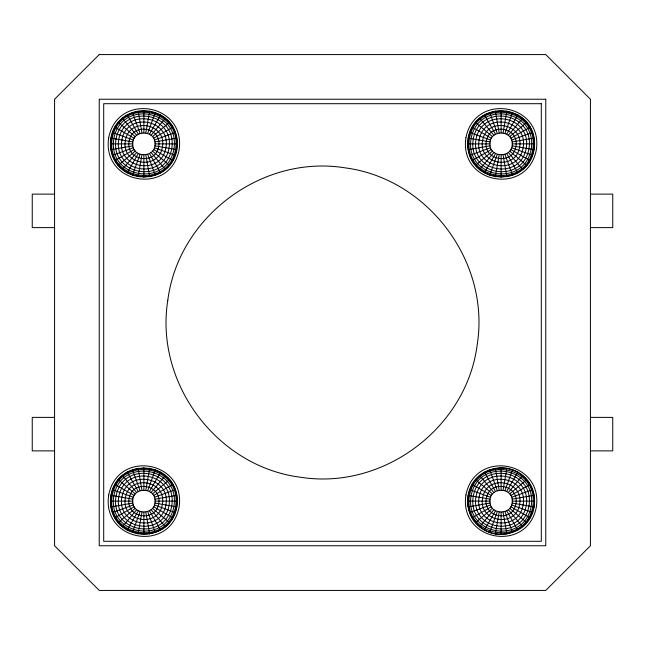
<?xml version="1.0" encoding="UTF-8"?>
<svg xmlns="http://www.w3.org/2000/svg" width="645" height="645" viewBox="0 0 645 645"><rect width="100%" height="100%" fill="white"/><g stroke="black" fill="none" stroke-linecap="round" stroke-linejoin="round"><path stroke-width="0.97" d="M110.392 143.883C111.295 99.87 176.48 99.87 177.375 143.883C176.48 187.905 111.295 187.905 110.392 143.883L132.725 143.883C132.096 129.508 155.671 129.508 155.05 143.883C155.671 158.259 132.096 158.259 132.725 143.883M110.392 501.117C111.295 457.095 176.48 457.095 177.375 501.117C176.48 545.13 111.295 545.13 110.392 501.117L132.725 501.117C132.096 515.492 155.671 515.492 155.05 501.117C155.671 486.741 132.096 486.741 132.725 501.117M467.625 143.883C468.52 99.87 533.705 99.87 534.608 143.883C533.705 187.905 468.52 187.905 467.625 143.883L489.95 143.883C489.329 129.508 512.904 129.508 512.275 143.883C512.904 158.259 489.329 158.259 489.95 143.883M467.625 501.117C468.52 457.095 533.713 457.095 534.608 501.117C533.705 545.13 468.52 545.13 467.625 501.117L489.95 501.117C489.329 515.492 512.904 515.492 512.275 501.117C512.904 486.741 489.329 486.741 489.95 501.117M138.07 176.867L141.948 154.881M145.826 132.894L149.696 110.9M138.07 534.1L141.948 512.106M145.826 490.119L149.696 468.133M495.304 176.867L499.174 154.881M503.052 132.894L506.93 110.9M495.304 534.1L499.174 512.106M503.052 490.119L506.93 468.133M132.427 175.351L140.07 154.373M147.705 133.394L155.34 112.415M132.427 532.585L140.07 511.606M147.705 490.627L155.34 469.649M489.66 175.351L497.295 154.373M504.93 133.394L512.573 112.415M512.573 469.649L504.93 490.627M489.66 532.585L497.295 511.606M127.138 172.884L138.304 153.55M149.463 134.216L160.629 114.883M127.138 530.117L138.304 510.784M149.463 491.45L160.629 472.116M484.371 172.884L495.537 153.55M517.862 114.883L506.696 134.216M484.371 530.117L495.537 510.784M506.696 491.45L517.862 472.116M479.59 169.538L493.941 152.438M522.644 118.228L508.292 135.329M479.59 526.772L493.941 509.671M522.644 475.462L508.292 492.562M122.356 169.538L136.708 152.438M151.059 135.329L165.41 118.228M122.356 526.772L136.708 509.671M151.059 492.562L165.41 475.462M118.228 165.41L135.329 151.059M152.438 136.708L169.538 122.356M475.462 165.41L492.562 151.059M509.671 136.708L526.772 122.356M135.329 508.292L118.228 522.644M152.438 493.941L169.538 479.59M475.462 522.644L492.562 508.292M509.671 493.941L526.514 479.807C553.837 513.759 504.406 555.232 475.72 522.426C448.396 488.475 497.827 447.001 526.514 479.807M114.883 160.629L134.216 149.463M153.55 138.304L172.884 127.138M530.117 127.138L510.784 138.304M472.116 160.629L491.45 149.463M114.883 517.862L134.216 506.696M153.55 495.537L172.884 484.371M472.116 517.862L491.45 506.696M510.784 495.537L530.117 484.371M112.415 155.34L133.394 147.705M154.373 140.07L175.351 132.427M469.649 155.34L490.627 147.705M511.606 140.07L532.585 132.427M112.415 512.573L133.394 504.93M175.351 489.66L154.373 497.295M469.649 512.573L490.627 504.93M511.606 497.295L532.585 489.66M110.9 149.696L132.894 145.826M154.881 141.948L176.867 138.07M468.133 149.696L490.119 145.826M512.106 141.948L534.1 138.07M110.9 506.93L132.894 503.052M154.881 499.174L176.867 495.304M468.133 506.93L490.119 503.052M512.106 499.174L534.1 495.304M155.05 143.883L177.375 143.883M512.275 143.883L534.608 143.883M54.575 194.121L32.25 194.121L32.25 227.612L54.575 227.612M590.425 194.121L612.75 194.121L612.75 227.612L590.425 227.612M54.575 417.388L32.25 417.388L32.25 450.879L54.575 450.879M590.425 417.388L612.75 417.388L612.75 450.879L590.425 450.879M155.05 501.117L177.375 501.117M512.275 501.117L534.608 501.117M468.133 138.07L490.119 141.948M512.106 145.826L534.1 149.696M110.9 138.07L132.894 141.948M154.881 145.826L176.867 149.696M468.133 495.304L490.119 499.174M512.106 503.052L534.1 506.93M110.9 495.304L132.894 499.174M154.881 503.052L176.867 506.93M469.649 132.427L490.627 140.07M511.606 147.705L532.585 155.34M112.415 132.427L133.394 140.07M154.373 147.705L175.351 155.34M469.649 489.66L490.627 497.295M532.585 512.573L511.606 504.93M112.415 489.66L133.394 497.295M154.373 504.93L175.351 512.573M472.116 127.138L491.45 138.304M510.784 149.463L530.117 160.629M114.883 127.138L134.216 138.304M153.55 149.463L172.884 160.629M530.117 517.862L510.784 506.696M472.116 484.371L491.45 495.537M114.883 484.371L134.216 495.537M153.55 506.696L172.884 517.862M475.462 122.356L492.562 136.708M509.671 151.059L526.772 165.41M118.228 122.356L135.329 136.708M152.438 151.059L169.538 165.41M526.772 522.644L509.671 508.292M475.462 479.59L492.562 493.941M118.228 479.59L135.329 493.941M152.438 508.292L169.538 522.644M493.941 135.329L479.59 118.228M508.292 152.438L522.644 169.538M479.59 475.462L493.941 492.562M508.292 509.671L522.644 526.772M122.356 118.228L136.708 135.329M151.059 152.438L165.41 169.538M122.356 475.462L136.708 492.562M151.059 509.671L165.41 526.772M484.371 114.883L495.537 134.216M506.696 153.55L517.862 172.884M484.371 472.116L495.537 491.45M506.696 510.784L517.862 530.117M127.138 114.883L138.304 134.216M149.463 153.55L160.629 172.884M127.138 472.116L138.304 491.45M149.463 510.784L160.629 530.117M489.66 112.415L497.295 133.394M504.93 154.373L512.573 175.351M489.66 469.649L497.295 490.627M504.93 511.606L512.573 532.585M132.427 112.415L140.07 133.394M147.705 154.373L155.34 175.351M132.427 469.649L140.07 490.627M147.705 511.606L155.34 532.585M495.304 110.9L499.174 132.894M503.052 154.881L506.93 176.867M495.304 468.133L499.174 490.119M503.052 512.106L506.93 534.1M138.07 110.9L141.948 132.894M145.826 154.881L149.696 176.867M138.07 468.133L141.948 490.119M145.826 512.106L149.696 534.1M501.117 110.392L501.117 132.725M501.117 155.05L501.117 177.375M501.117 467.625L501.117 489.95M501.117 512.275L501.117 534.608M143.883 110.392L143.883 132.725M143.883 155.05L143.883 177.375M143.883 467.625L143.883 489.95M143.883 512.275L143.883 534.608M167.805 300.256C154.477 383.114 217.002 466.633 300.256 477.195C383.114 490.522 466.633 427.998 477.195 344.744C490.522 261.886 427.998 178.367 344.744 167.805C261.886 154.477 178.367 217.002 167.805 300.256M108.707 137.683C101.491 184.083 169.974 196.161 179.068 150.091C186.276 103.684 117.801 91.606 108.707 137.683M111.238 138.127C104.546 181.189 168.095 192.395 176.528 149.64C183.228 106.578 119.68 95.371 111.238 138.127M112.23 138.304C105.143 179.778 168.014 190.864 175.537 149.463C182.624 107.989 119.76 96.903 112.23 138.304M113.851 138.586C107.126 177.939 166.781 188.461 173.924 149.18C180.64 109.827 120.994 99.306 113.851 138.586M116.044 138.973C109.819 175.448 165.104 185.196 171.723 148.793C177.956 112.319 122.671 102.571 116.044 138.973M118.761 139.457C113.133 172.376 163.04 181.172 169.014 148.318C174.634 115.391 124.735 106.594 118.761 139.457M121.897 140.005C116.382 168.538 161.298 176.456 165.87 147.761C171.385 119.228 126.476 111.311 121.897 140.005M125.372 140.618C120.728 164.644 158.541 171.312 162.395 147.149C167.039 123.122 129.226 116.455 125.372 140.618M129.073 141.271C125.356 160.492 155.614 165.829 158.694 146.496C162.411 127.275 132.152 121.945 129.073 141.271M108.707 494.909C101.491 541.316 169.974 553.394 179.068 507.317C186.276 460.917 117.801 448.839 108.707 494.909M111.238 495.36C104.546 538.422 168.095 549.629 176.528 506.873C183.228 463.811 119.68 452.605 111.238 495.36M112.23 495.537C105.143 537.011 168.014 548.097 175.537 506.696C182.624 465.222 119.76 454.136 112.23 495.537M113.851 495.82C107.126 535.173 166.781 545.694 173.924 506.414C180.64 467.061 120.994 456.539 113.851 495.82M116.044 496.207C109.819 532.681 165.104 542.429 171.723 506.027C177.956 469.552 122.671 459.804 116.044 496.207M118.761 496.682C113.133 529.61 163.04 538.406 169.014 505.543C174.634 472.624 124.735 463.828 118.761 496.682M121.897 497.239C116.382 525.772 161.298 533.689 165.87 504.995C171.385 476.462 126.476 468.544 121.897 497.239M125.372 497.851C120.728 521.878 158.541 528.545 162.395 504.382C167.039 480.356 129.226 473.688 125.372 497.851M129.073 498.504C125.356 517.725 155.614 523.055 158.694 503.729C162.411 484.508 132.152 479.171 129.073 498.504M465.932 137.683C458.724 184.083 527.199 196.161 536.293 150.091C543.509 103.684 475.026 91.606 465.932 137.683M468.472 138.127C461.772 181.189 525.32 192.395 533.762 149.64C540.454 106.578 476.905 95.371 468.472 138.127M469.463 138.304C462.376 179.778 525.24 190.864 532.77 149.463C539.857 107.989 476.986 96.903 469.463 138.304M471.076 138.586C464.36 177.939 524.006 188.461 531.149 149.18C537.874 109.827 478.219 99.306 471.076 138.586M473.277 138.973C467.044 175.448 522.329 185.196 528.956 148.793C535.181 112.319 479.896 102.571 473.277 138.973M475.986 139.457C470.366 172.376 520.265 181.172 526.239 148.318C531.867 115.391 481.96 106.594 475.986 139.457M479.13 140.005C473.615 168.538 518.524 176.456 523.103 147.761C528.618 119.228 483.702 111.311 479.13 140.005M482.605 140.618C477.961 164.644 515.774 171.312 519.628 147.149C524.272 123.122 486.459 116.455 482.605 140.618M486.306 141.271C482.589 160.492 512.84 165.829 515.927 146.496C519.644 127.275 489.386 121.945 486.306 141.271M465.932 494.909C458.724 541.316 527.199 553.394 536.293 507.317C543.509 460.917 475.026 448.839 465.932 494.909M469.463 495.537C462.376 537.011 525.24 548.097 532.77 506.696C539.857 465.222 476.986 454.136 469.463 495.537M471.076 495.82C464.36 535.173 524.006 545.694 531.149 506.414C537.874 467.061 478.219 456.539 471.076 495.82M473.277 496.207C467.044 532.681 522.329 542.429 528.956 506.027C535.181 469.552 479.896 459.804 473.277 496.207M475.986 496.682C470.366 529.61 520.265 538.406 526.239 505.543C531.867 472.624 481.96 463.828 475.986 496.682M479.13 497.239C473.615 525.772 518.524 533.689 523.103 504.995C528.618 476.462 483.702 468.544 479.13 497.239M482.605 497.851C477.961 521.878 515.774 528.545 519.628 504.382C524.272 480.356 486.459 473.688 482.605 497.851M486.306 498.504C482.589 517.725 512.84 523.055 515.927 503.729C519.644 484.508 489.386 479.171 486.306 498.504M99.233 54.575L54.575 99.233L54.575 545.767L99.233 590.425L545.767 590.425L590.425 545.767L590.425 99.233L545.767 54.575L99.233 54.575M545.767 99.233L99.233 99.233L99.233 545.767L545.767 545.767L545.767 99.233M541.3 103.7L103.7 103.7L103.7 541.3L541.3 541.3L541.3 103.7"/></g></svg>
